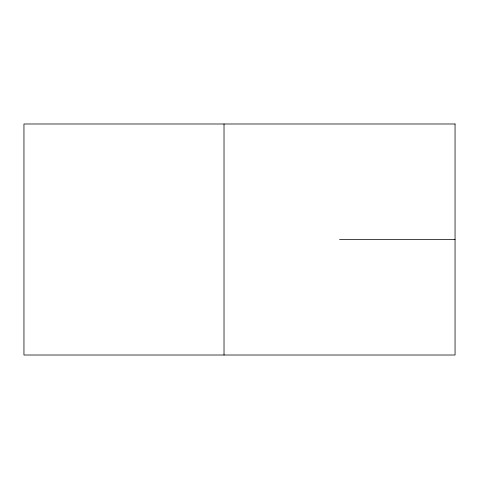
<?xml version="1.0" encoding="UTF-8"?>
<svg xmlns="http://www.w3.org/2000/svg" width="479" height="479" viewBox="0 0 479 479"><rect width="100%" height="100%" fill="white"/><g stroke="black" fill="none" stroke-linecap="round" stroke-linejoin="round"><path stroke-width="0.72" d="M339.539 239.5L455.05 239.5M224.022 123.989L224.022 355.011M455.05 123.989L23.95 123.989L23.95 355.011L455.05 355.011L455.05 123.989"/></g></svg>
